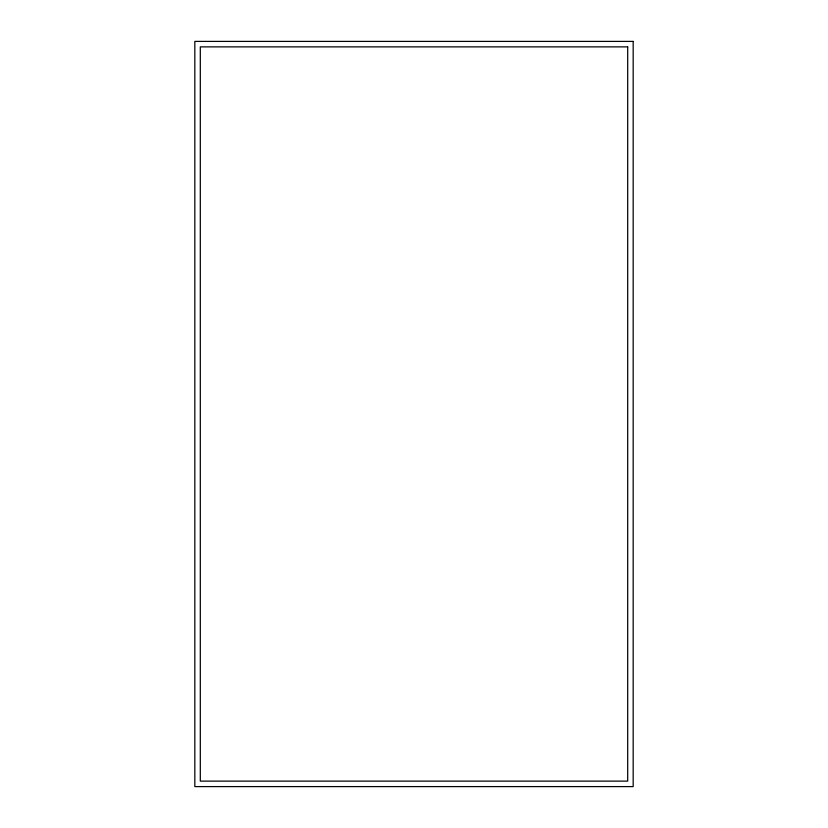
<?xml version="1.0" encoding="UTF-8"?>
<svg xmlns="http://www.w3.org/2000/svg" width="828" height="828" viewBox="0 0 828 828"><rect width="100%" height="100%" fill="white"/><g stroke="black" fill="none" stroke-linecap="round" stroke-linejoin="round"><path stroke-width="1.24" d="M633.172 41.4L194.828 41.4L194.828 786.6L633.172 786.6L633.172 41.4M627.696 46.875L200.304 46.875L200.304 781.125L627.696 781.125L627.696 46.875"/></g></svg>
